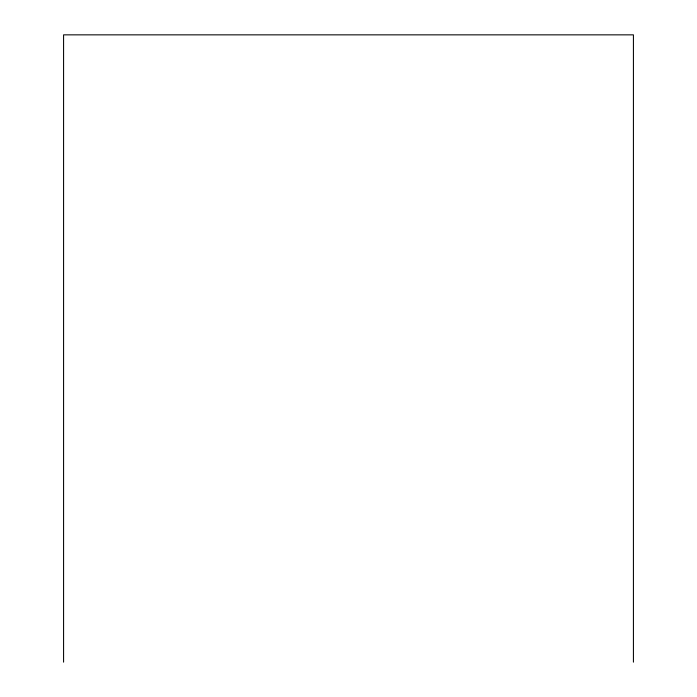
<?xml version="1.0" encoding="UTF-8"?>
<svg xmlns="http://www.w3.org/2000/svg" width="697" height="697" viewBox="0 0 697 697"><rect width="100%" height="100%" fill="white"/><g stroke="black" fill="none" stroke-linecap="round" stroke-linejoin="round"><path stroke-width="1.05" d="M633.425 662.15L633.425 34.85L63.575 34.85L63.575 662.15"/></g></svg>
